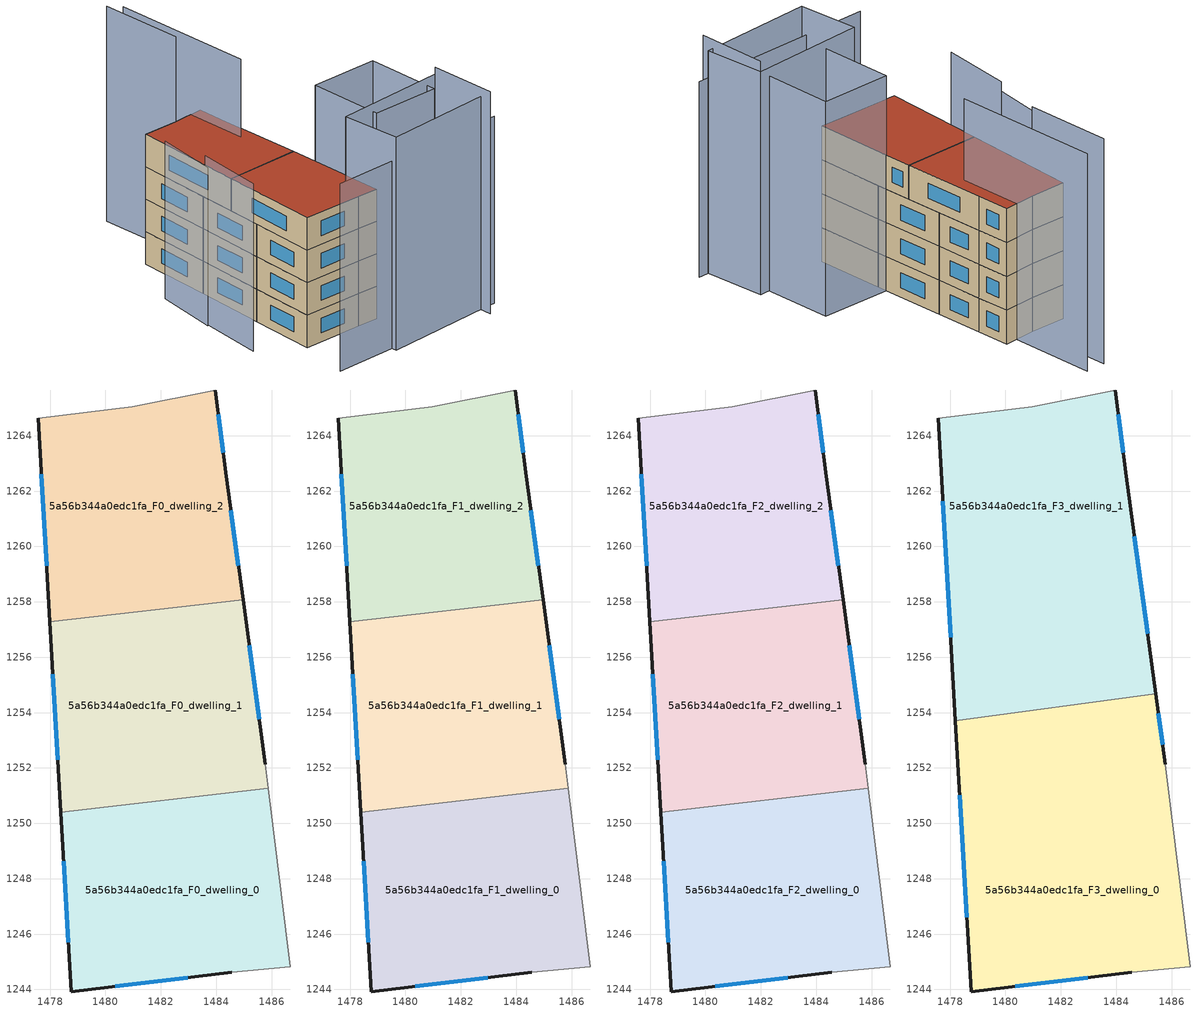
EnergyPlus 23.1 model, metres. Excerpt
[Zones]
5a56b344a0edc1fa_F0_dwelling_0
 floor ground (EU_floor_Construction): 1485.87,1251.26 1486.67,1244.82 1484.56,1244.62 1478.76,1243.92 1478.39,1250.41 z0
 wall outside (EU_wall_Construction): 1478.39,1250.41 1478.76,1243.92 1484.56,1244.62 z0:3
 wall to 5a56b344a0edc1fa_F0_dwelling_1 (EU_wall_Construction): 1485.87,1251.26 1478.39,1250.41 z0:3
 wall adiabatic (EU_wall_Construction): 1484.56,1244.62 1486.67,1244.82 1485.87,1251.26 z0:3
 window (EU_Window_Construction): 1478.49,1248.62 1478.66,1245.71 / 1480.36,1244.11 1482.97,1244.43 z0.83:2.17
5a56b344a0edc1fa_F0_dwelling_1
 floor ground (EU_floor_Construction): 1484.97,1258.07 1485.77,1252.12 1485.87,1251.26 1478.39,1250.41 1477.99,1257.28 z0
 wall outside (EU_wall_Construction): 1477.99,1257.28 1478.39,1250.41 / 1485.77,1252.12 1484.97,1258.07 z0:3
 wall to 5a56b344a0edc1fa_F0_dwelling_2 (EU_wall_Construction): 1484.97,1258.07 1477.99,1257.28 z0:3
 wall adiabatic (EU_wall_Construction): 1485.87,1251.26 1485.77,1252.12 z0:3
 window (EU_Window_Construction): 1478.1,1255.39 1478.28,1252.3 / 1485.55,1253.76 1485.19,1256.44 z0.83:2.17
5a56b344a0edc1fa_F0_dwelling_2
 floor ground (EU_floor_Construction): 1483.97,1265.63 1484.37,1262.53 1484.97,1258.07 1477.99,1257.28 1477.56,1264.64 1480.97,1265.04 z0
 wall outside (EU_wall_Construction): 1477.56,1264.64 1477.99,1257.28 / 1484.97,1258.07 1484.37,1262.53 1483.97,1265.63 z0:3
 wall adiabatic (EU_wall_Construction): 1483.97,1265.63 1480.97,1265.04 1477.56,1264.64 z0:3
 window (EU_Window_Construction): 1477.68,1262.61 1477.87,1259.31 / 1484.26,1263.39 1484.08,1264.78 / 1484.8,1259.3 1484.53,1261.31 z0.83:2.17
5a56b344a0edc1fa_F1_dwelling_0
 floor to 5a56b344a0edc1fa_F0_dwelling_0 (EU_floor_Construction): 1485.87,1251.26 1486.67,1244.82 1484.56,1244.62 1478.76,1243.92 1478.39,1250.41 z3
 wall outside (EU_wall_Construction): 1478.39,1250.41 1478.76,1243.92 1484.56,1244.62 z3:6
 wall to 5a56b344a0edc1fa_F1_dwelling_1 (EU_wall_Construction): 1485.87,1251.26 1478.39,1250.41 z3:6
 wall adiabatic (EU_wall_Construction): 1484.56,1244.62 1486.67,1244.82 1485.87,1251.26 z3:6
 window (EU_Window_Construction): 1478.49,1248.62 1478.66,1245.71 / 1480.36,1244.11 1482.97,1244.43 z3.83:5.17
5a56b344a0edc1fa_F1_dwelling_1
 floor to 5a56b344a0edc1fa_F0_dwelling_1 (EU_floor_Construction): 1484.97,1258.07 1485.77,1252.12 1485.87,1251.26 1478.39,1250.41 1477.99,1257.28 z3
 wall outside (EU_wall_Construction): 1477.99,1257.28 1478.39,1250.41 / 1485.77,1252.12 1484.97,1258.07 z3:6
 wall to 5a56b344a0edc1fa_F1_dwelling_2 (EU_wall_Construction): 1484.97,1258.07 1477.99,1257.28 z3:6
 wall adiabatic (EU_wall_Construction): 1485.87,1251.26 1485.77,1252.12 z3:6
 window (EU_Window_Construction): 1478.1,1255.39 1478.28,1252.3 / 1485.55,1253.76 1485.19,1256.44 z3.83:5.17
5a56b344a0edc1fa_F1_dwelling_2
 floor to 5a56b344a0edc1fa_F0_dwelling_2 (EU_floor_Construction): 1483.97,1265.63 1484.37,1262.53 1484.97,1258.07 1477.99,1257.28 1477.56,1264.64 1480.97,1265.04 z3
 wall outside (EU_wall_Construction): 1477.56,1264.64 1477.99,1257.28 / 1484.97,1258.07 1484.37,1262.53 1483.97,1265.63 z3:6
 wall adiabatic (EU_wall_Construction): 1483.97,1265.63 1480.97,1265.04 1477.56,1264.64 z3:6
 window (EU_Window_Construction): 1477.68,1262.61 1477.87,1259.31 / 1484.26,1263.39 1484.08,1264.78 / 1484.8,1259.3 1484.53,1261.31 z3.83:5.17
5a56b344a0edc1fa_F2_dwelling_0
 floor to 5a56b344a0edc1fa_F1_dwelling_0 (EU_floor_Construction): 1485.87,1251.26 1486.67,1244.82 1484.56,1244.62 1478.76,1243.92 1478.39,1250.41 z6
 wall outside (EU_wall_Construction): 1478.39,1250.41 1478.76,1243.92 1484.56,1244.62 z6:9
 wall to 5a56b344a0edc1fa_F2_dwelling_1 (EU_wall_Construction): 1485.87,1251.26 1478.39,1250.41 z6:9
 wall adiabatic (EU_wall_Construction): 1484.56,1244.62 1486.67,1244.82 1485.87,1251.26 z6:9
 window (EU_Window_Construction): 1478.49,1248.62 1478.66,1245.71 / 1480.36,1244.11 1482.97,1244.43 z6.83:8.17
5a56b344a0edc1fa_F2_dwelling_1
 floor to 5a56b344a0edc1fa_F1_dwelling_1 (EU_floor_Construction): 1484.97,1258.07 1485.77,1252.12 1485.87,1251.26 1478.39,1250.41 1477.99,1257.28 z6
 wall outside (EU_wall_Construction): 1477.99,1257.28 1478.39,1250.41 / 1485.77,1252.12 1484.97,1258.07 z6:9
 wall to 5a56b344a0edc1fa_F2_dwelling_2 (EU_wall_Construction): 1484.97,1258.07 1477.99,1257.28 z6:9
 wall adiabatic (EU_wall_Construction): 1485.87,1251.26 1485.77,1252.12 z6:9
 window (EU_Window_Construction): 1478.1,1255.39 1478.28,1252.3 / 1485.55,1253.76 1485.19,1256.44 z6.83:8.17
5a56b344a0edc1fa_F2_dwelling_2
 floor to 5a56b344a0edc1fa_F1_dwelling_2 (EU_floor_Construction): 1483.97,1265.63 1484.37,1262.53 1484.97,1258.07 1477.99,1257.28 1477.56,1264.64 1480.97,1265.04 z6
 wall outside (EU_wall_Construction): 1477.56,1264.64 1477.99,1257.28 / 1484.97,1258.07 1484.37,1262.53 1483.97,1265.63 z6:9
 wall adiabatic (EU_wall_Construction): 1483.97,1265.63 1480.97,1265.04 1477.56,1264.64 z6:9
 window (EU_Window_Construction): 1477.68,1262.61 1477.87,1259.31 / 1484.26,1263.39 1484.08,1264.78 / 1484.8,1259.3 1484.53,1261.31 z6.83:8.17
5a56b344a0edc1fa_F3_dwelling_0
 floor to 5a56b344a0edc1fa_F2_dwelling_0 (EU_floor_Construction): 1485.87,1251.26 1486.67,1244.82 1484.56,1244.62 1478.76,1243.92 1478.39,1250.41 z9
 floor to 5a56b344a0edc1fa_F2_dwelling_1 (EU_floor_Construction): 1485.42,1254.68 1485.77,1252.12 1485.87,1251.26 1478.39,1250.41 1478.2,1253.71 z9
 wall outside (EU_wall_Construction): 1478.19,1253.71 1478.76,1243.92 1484.56,1244.62 / 1485.77,1252.12 1485.42,1254.68 z9:12
 wall to 5a56b344a0edc1fa_F3_dwelling_1 (EU_wall_Construction): 1485.42,1254.68 1478.19,1253.71 z9:12
 wall adiabatic (EU_wall_Construction): 1484.56,1244.62 1486.67,1244.82 1485.77,1252.12 z9:12
 window (EU_Window_Construction): 1480.36,1244.11 1482.97,1244.43 / 1478.35,1251.01 1478.6,1246.61 / 1485.67,1252.83 1485.52,1253.98 z9.83:11.17
 roof outside (EU_roof_Construction): 1486.67,1244.82 1485.77,1252.12 1485.42,1254.68 1478.19,1253.71 1478.76,1243.92 1484.56,1244.62 z12
5a56b344a0edc1fa_F3_dwelling_1
 floor to 5a56b344a0edc1fa_F2_dwelling_1 (EU_floor_Construction): 1484.97,1258.07 1485.42,1254.68 1478.2,1253.71 1477.99,1257.28 z9
 floor to 5a56b344a0edc1fa_F2_dwelling_2 (EU_floor_Construction): 1483.97,1265.63 1484.37,1262.53 1484.97,1258.07 1477.99,1257.28 1477.56,1264.64 1480.97,1265.04 z9
 wall outside (EU_wall_Construction): 1477.56,1264.64 1478.19,1253.71 / 1485.42,1254.68 1484.37,1262.53 1483.97,1265.63 z9:12
 wall adiabatic (EU_wall_Construction): 1483.97,1265.63 1480.97,1265.04 1477.56,1264.64 z9:12
 window (EU_Window_Construction): 1477.74,1261.63 1478.02,1256.71 / 1484.26,1263.39 1484.08,1264.78 / 1485.13,1256.84 1484.66,1260.37 z9.83:11.17
 roof outside (EU_roof_Construction): 1485.42,1254.68 1484.37,1262.53 1483.97,1265.63 1480.97,1265.04 1477.56,1264.64 1478.19,1253.71 z12
shading: 1478.27,1238.76 1496.18,1241.26 z0:17.3; 1495.17,1241.11 1484.36,1239.12 / 1484.36,1239.12 1483.33,1244.7 / 1483.33,1244.7 1494.14,1246.7 / 1494.14,1246.7 1495.17,1241.11 z0:19.7; 1494.77,1239.93 1493.97,1246.42 z0:20.5; 1486.66,1244.82 1485.77,1252.13 / 1485.77,1252.13 1492.38,1252.94 / 1492.38,1252.94 1493.28,1245.63 / 1493.28,1245.63 1486.66,1244.82 z0:19; 1474.76,1252.73 1474.76,1246.12 z0:15.5; 1474.9,1258.42 1474.66,1252.23 z0:14.6; 1481.77,1273.34 1483.56,1259.51 z0:19.2; 1480.97,1265.04 1479.89,1273.09 z0:19.9
[Building]
EU S2 Campaign: North Axis=0; Terrain=City; Solar Distribution=FullExterior
[Site:Location]
Lyon-Bron: Latitude=45.75; Longitude=5; Time Zone=1; Elevation=198
[SizingPeriod:WeatherFileDays]
AnnualSizingPeriod: Begin Month=1; Begin Day of Month=1; End Month=12; End Day of Month=31; Day of Week for Start Day=Monday; Use Weather File Daylight Saving Period=No; Use Weather File Rain and Snow Indicators=No
[MATERIAL]
EU_InternalMass_Material: Roughness=MediumRough; Thickness=0.1; Conductivity=1; Density=1800; Specific Heat=900; Thermal Absorptance=0.9; Solar Absorptance=0.7; Visible Absorptance=0.7
[MATERIAL:NOMASS] Roughness=MediumRough; Thermal Absorptance=0.9; Solar Absorptance=0.7; Visible Absorptance=0.7
Name | Thermal Resistance
EU_wall_NoMass | 0.87146
EU_roof_NoMass | 0.842276
EU_floor_NoMass | 0.496999
[WINDOWMATERIAL:SIMPLEGLAZINGSYSTEM]
EU_Window_SimpleGlazing: UFactor=2.2525; Solar Heat Gain Coefficient=0.76; Visible Transmittance=0.76
[CONSTRUCTION]
EU_wall_Construction: EU_wall_NoMass
EU_roof_Construction: EU_roof_NoMass
EU_floor_Construction: EU_floor_NoMass
EU_Window_Construction: EU_Window_SimpleGlazing
EU_InternalMass_Construction: EU_InternalMass_Material
[ZONE] Type=1; Multiplier=1; Ceiling Height=autocalculate; Floor Area=autocalculate; Part of Total Floor Area=Yes
Name | Volume
5a56b344a0edc1fa_F0_dwelling_0; 5a56b344a0edc1fa_F1_dwelling_0; 5a56b344a0edc1fa_F2_dwelling_0 | 150.251
5a56b344a0edc1fa_F3_dwelling_0 | 225.385
5a56b344a0edc1fa_F0_dwelling_1; 5a56b344a0edc1fa_F1_dwelling_1; 5a56b344a0edc1fa_F2_dwelling_1 | 150.253
5a56b344a0edc1fa_F3_dwelling_1 | 225.393
5a56b344a0edc1fa_F0_dwelling_2; 5a56b344a0edc1fa_F1_dwelling_2; 5a56b344a0edc1fa_F2_dwelling_2 | 150.256
[INTERNALMASS] Construction=EU_InternalMass_Construction
Name | Zone or ZoneList | Surface Area
5a56b344a0edc1fa_F0_dwelling_0_EU_InternalMass | 5a56b344a0edc1fa_F0_dwelling_0 | 50.0835
5a56b344a0edc1fa_F0_dwelling_1_EU_InternalMass | 5a56b344a0edc1fa_F0_dwelling_1 | 50.0846
5a56b344a0edc1fa_F0_dwelling_2_EU_InternalMass | 5a56b344a0edc1fa_F0_dwelling_2 | 50.0854
5a56b344a0edc1fa_F1_dwelling_0_EU_InternalMass | 5a56b344a0edc1fa_F1_dwelling_0 | 50.0835
5a56b344a0edc1fa_F1_dwelling_1_EU_InternalMass | 5a56b344a0edc1fa_F1_dwelling_1 | 50.0846
5a56b344a0edc1fa_F1_dwelling_2_EU_InternalMass | 5a56b344a0edc1fa_F1_dwelling_2 | 50.0854
5a56b344a0edc1fa_F2_dwelling_0_EU_InternalMass | 5a56b344a0edc1fa_F2_dwelling_0 | 50.0835
5a56b344a0edc1fa_F2_dwelling_1_EU_InternalMass | 5a56b344a0edc1fa_F2_dwelling_1 | 50.0846
5a56b344a0edc1fa_F2_dwelling_2_EU_InternalMass | 5a56b344a0edc1fa_F2_dwelling_2 | 50.0854
5a56b344a0edc1fa_F3_dwelling_0_EU_InternalMass | 5a56b344a0edc1fa_F3_dwelling_0 | 75.1286
5a56b344a0edc1fa_F3_dwelling_1_EU_InternalMass | 5a56b344a0edc1fa_F3_dwelling_1 | 75.1307
[OTHEREQUIPMENT] Fuel Type=Electricity; Design Level Calculation Method=Watts/Area; Power per Zone Floor Area=1; Fraction Latent=0; Fraction Radiant=0; Fraction Lost=0; Carbon Dioxide Generation Rate=0; EndUse Subcategory=EU_Step8_InternalGains
Name | Zone or ZoneList or Space or SpaceList | Schedule
EU_Step8_InternalGain_5a56b344a0edc1fa_F0_dwelling_0_f000 | 5a56b344a0edc1fa_F0_dwelling_0 | EU_Step8_GainSchedule_5a56b344a0edc1fa_F0_dwelling_0_f000
EU_Step8_InternalGain_5a56b344a0edc1fa_F0_dwelling_1_f000 | 5a56b344a0edc1fa_F0_dwelling_1 | EU_Step8_GainSchedule_5a56b344a0edc1fa_F0_dwelling_1_f000
EU_Step8_InternalGain_5a56b344a0edc1fa_F0_dwelling_2_f000 | 5a56b344a0edc1fa_F0_dwelling_2 | EU_Step8_GainSchedule_5a56b344a0edc1fa_F0_dwelling_2_f000
EU_Step8_InternalGain_5a56b344a0edc1fa_F1_dwelling_0_f000 | 5a56b344a0edc1fa_F1_dwelling_0 | EU_Step8_GainSchedule_5a56b344a0edc1fa_F1_dwelling_0_f000
EU_Step8_InternalGain_5a56b344a0edc1fa_F1_dwelling_1_f000 | 5a56b344a0edc1fa_F1_dwelling_1 | EU_Step8_GainSchedule_5a56b344a0edc1fa_F1_dwelling_1_f000
EU_Step8_InternalGain_5a56b344a0edc1fa_F1_dwelling_2_f000 | 5a56b344a0edc1fa_F1_dwelling_2 | EU_Step8_GainSchedule_5a56b344a0edc1fa_F1_dwelling_2_f000
EU_Step8_InternalGain_5a56b344a0edc1fa_F2_dwelling_0_f000 | 5a56b344a0edc1fa_F2_dwelling_0 | EU_Step8_GainSchedule_5a56b344a0edc1fa_F2_dwelling_0_f000
EU_Step8_InternalGain_5a56b344a0edc1fa_F2_dwelling_1_f000 | 5a56b344a0edc1fa_F2_dwelling_1 | EU_Step8_GainSchedule_5a56b344a0edc1fa_F2_dwelling_1_f000
EU_Step8_InternalGain_5a56b344a0edc1fa_F2_dwelling_2_f000 | 5a56b344a0edc1fa_F2_dwelling_2 | EU_Step8_GainSchedule_5a56b344a0edc1fa_F2_dwelling_2_f000
EU_Step8_InternalGain_5a56b344a0edc1fa_F3_dwelling_0_f000 | 5a56b344a0edc1fa_F3_dwelling_0 | EU_Step8_GainSchedule_5a56b344a0edc1fa_F3_dwelling_0_f000
EU_Step8_InternalGain_5a56b344a0edc1fa_F3_dwelling_1_f000 | 5a56b344a0edc1fa_F3_dwelling_1 | EU_Step8_GainSchedule_5a56b344a0edc1fa_F3_dwelling_1_f000
[ZONEVENTILATION:DESIGNFLOWRATE] Schedule=EU_AlwaysOn; Design Flow Rate Calculation Method=AirChanges/Hour; Air Changes per Hour=0.425; Ventilation Type=Natural; Fan Pressure Rise=0; Fan Total Efficiency=1; Constant Term Coefficient=1; Temperature Term Coefficient=0; Velocity Term Coefficient=0; Velocity Squared Term Coefficient=0; Minimum Indoor Temperature=-100; Maximum Indoor Temperature=100; Delta Temperature=-100; Minimum Outdoor Temperature=-100; Maximum Outdoor Temperature=100; Maximum Wind Speed=40
Name | Zone or ZoneList or Space or SpaceList
EU_ConstantAir_5a56b344a0edc1fa_F0_dwelling_0 | 5a56b344a0edc1fa_F0_dwelling_0
EU_ConstantAir_5a56b344a0edc1fa_F0_dwelling_1 | 5a56b344a0edc1fa_F0_dwelling_1
EU_ConstantAir_5a56b344a0edc1fa_F0_dwelling_2 | 5a56b344a0edc1fa_F0_dwelling_2
EU_ConstantAir_5a56b344a0edc1fa_F1_dwelling_0 | 5a56b344a0edc1fa_F1_dwelling_0
EU_ConstantAir_5a56b344a0edc1fa_F1_dwelling_1 | 5a56b344a0edc1fa_F1_dwelling_1
EU_ConstantAir_5a56b344a0edc1fa_F1_dwelling_2 | 5a56b344a0edc1fa_F1_dwelling_2
EU_ConstantAir_5a56b344a0edc1fa_F2_dwelling_0 | 5a56b344a0edc1fa_F2_dwelling_0
EU_ConstantAir_5a56b344a0edc1fa_F2_dwelling_1 | 5a56b344a0edc1fa_F2_dwelling_1
EU_ConstantAir_5a56b344a0edc1fa_F2_dwelling_2 | 5a56b344a0edc1fa_F2_dwelling_2
EU_ConstantAir_5a56b344a0edc1fa_F3_dwelling_0 | 5a56b344a0edc1fa_F3_dwelling_0
EU_ConstantAir_5a56b344a0edc1fa_F3_dwelling_1 | 5a56b344a0edc1fa_F3_dwelling_1
[HVACTEMPLATE:THERMOSTAT] Constant Heating Setpoint=20; Constant Cooling Setpoint=50
EU_HeatOnly_5a56b344a0edc1fa_F0_dwelling_0; EU_HeatOnly_5a56b344a0edc1fa_F0_dwelling_1; EU_HeatOnly_5a56b344a0edc1fa_F0_dwelling_2; EU_HeatOnly_5a56b344a0edc1fa_F1_dwelling_0; EU_HeatOnly_5a56b344a0edc1fa_F1_dwelling_1; EU_HeatOnly_5a56b344a0edc1fa_F1_dwelling_2; EU_HeatOnly_5a56b344a0edc1fa_F2_dwelling_0; EU_HeatOnly_5a56b344a0edc1fa_F2_dwelling_1; EU_HeatOnly_5a56b344a0edc1fa_F2_dwelling_2; EU_HeatOnly_5a56b344a0edc1fa_F3_dwelling_0; EU_HeatOnly_5a56b344a0edc1fa_F3_dwelling_1
[HVACTEMPLATE:ZONE:IDEALLOADSAIRSYSTEM] System Availability Schedule=EU_AlwaysOn; Maximum Heating Supply Air Temperature=50; Minimum Cooling Supply Air Temperature=13; Maximum Heating Supply Air Humidity Ratio=0.0156; Minimum Cooling Supply Air Humidity Ratio=0.0077; Heating Limit=NoLimit; Cooling Limit=NoLimit; Heating Availability Schedule=EU_AlwaysOn; Cooling Availability Schedule=EU_CoolingOff; Dehumidification Control Type=ConstantSensibleHeatRatio; Cooling Sensible Heat Ratio=0.7; Dehumidification Setpoint=60; Humidification Control Type=None; Humidification Setpoint=30; Outdoor Air Method=None; Outdoor Air Flow Rate per Person=0.00944; Outdoor Air Flow Rate per Zone Floor Area=0; Outdoor Air Flow Rate per Zone=0; Demand Controlled Ventilation Type=None; Outdoor Air Economizer Type=NoEconomizer; Heat Recovery Type=None; Sensible Heat Recovery Effectiveness=0.7; Latent Heat Recovery Effectiveness=0.65
Name | Template Thermostat
5a56b344a0edc1fa_F0_dwelling_0 | EU_HeatOnly_5a56b344a0edc1fa_F0_dwelling_0
5a56b344a0edc1fa_F0_dwelling_1 | EU_HeatOnly_5a56b344a0edc1fa_F0_dwelling_1
5a56b344a0edc1fa_F0_dwelling_2 | EU_HeatOnly_5a56b344a0edc1fa_F0_dwelling_2
5a56b344a0edc1fa_F1_dwelling_0 | EU_HeatOnly_5a56b344a0edc1fa_F1_dwelling_0
5a56b344a0edc1fa_F1_dwelling_1 | EU_HeatOnly_5a56b344a0edc1fa_F1_dwelling_1
5a56b344a0edc1fa_F1_dwelling_2 | EU_HeatOnly_5a56b344a0edc1fa_F1_dwelling_2
5a56b344a0edc1fa_F2_dwelling_0 | EU_HeatOnly_5a56b344a0edc1fa_F2_dwelling_0
5a56b344a0edc1fa_F2_dwelling_1 | EU_HeatOnly_5a56b344a0edc1fa_F2_dwelling_1
5a56b344a0edc1fa_F2_dwelling_2 | EU_HeatOnly_5a56b344a0edc1fa_F2_dwelling_2
5a56b344a0edc1fa_F3_dwelling_0 | EU_HeatOnly_5a56b344a0edc1fa_F3_dwelling_0
5a56b344a0edc1fa_F3_dwelling_1 | EU_HeatOnly_5a56b344a0edc1fa_F3_dwelling_1
[SIZING:ZONE] Zone Cooling Design Supply Air Temperature Input Method=SupplyAirTemperature; Zone Cooling Design Supply Air Temperature=13; Zone Heating Design Supply Air Temperature Input Method=SupplyAirTemperature; Zone Heating Design Supply Air Temperature=50; Zone Cooling Design Supply Air Humidity Ratio=0.008; Zone Heating Design Supply Air Humidity Ratio=0.008; Cooling Design Air Flow Method=DesignDay; Cooling Design Air Flow Rate=0; Cooling Minimum Air Flow per Zone Floor Area=0.000762; Cooling Minimum Air Flow=0; Cooling Minimum Air Flow Fraction=0.2; Heating Design Air Flow Method=DesignDay; Heating Design Air Flow Rate=0; Heating Maximum Air Flow per Zone Floor Area=0.002032; Heating Maximum Air Flow=0.141576; Heating Maximum Air Flow Fraction=0.3; Account for Dedicated Outdoor Air System=No; Dedicated Outdoor Air System Control Strategy=NeutralSupplyAir; Dedicated Outdoor Air Low Setpoint Temperature for Design=autosize; Dedicated Outdoor Air High Setpoint Temperature for Design=autosize; Zone Load Sizing Method=Sensible Load Only No Latent Load; Zone Latent Cooling Design Supply Air Humidity Ratio Input Method=HumidityRatioDifference; Zone Cooling Design Supply Air Humidity Ratio Difference=0.005; Zone Latent Heating Design Supply Air Humidity Ratio Input Method=HumidityRatioDifference; Zone Humidification Design Supply Air Humidity Ratio Difference=0.005
5a56b344a0edc1fa_F0_dwelling_0; 5a56b344a0edc1fa_F0_dwelling_1; 5a56b344a0edc1fa_F0_dwelling_2; 5a56b344a0edc1fa_F1_dwelling_0; 5a56b344a0edc1fa_F1_dwelling_1; 5a56b344a0edc1fa_F1_dwelling_2; 5a56b344a0edc1fa_F2_dwelling_0; 5a56b344a0edc1fa_F2_dwelling_1; 5a56b344a0edc1fa_F2_dwelling_2; 5a56b344a0edc1fa_F3_dwelling_0; 5a56b344a0edc1fa_F3_dwelling_1
[SCHEDULE:CONSTANT]
Name | Hourly Value
EU_AlwaysOn | 1
EU_CoolingOff | 0
[SCHEDULE:FILE] Column Number=1; Rows to Skip at Top=0; Number of Hours of Data=8760; Column Separator=Comma; Interpolate to Timestep=No; Minutes per Item=60; Adjust Schedule for Daylight Savings=Yes
Name | File
EU_Step8_GainSchedule_5a56b344a0edc1fa_F0_dwelling_0_f000 | ../../schedules/5a56b344a0edc1fa/5a56b344a0edc1fa_F0_dwelling_0_f000_gain.csv
EU_Step8_GainSchedule_5a56b344a0edc1fa_F0_dwelling_1_f000 | ../../schedules/5a56b344a0edc1fa/5a56b344a0edc1fa_F0_dwelling_1_f000_gain.csv
EU_Step8_GainSchedule_5a56b344a0edc1fa_F0_dwelling_2_f000 | ../../schedules/5a56b344a0edc1fa/5a56b344a0edc1fa_F0_dwelling_2_f000_gain.csv
EU_Step8_GainSchedule_5a56b344a0edc1fa_F1_dwelling_0_f000 | ../../schedules/5a56b344a0edc1fa/5a56b344a0edc1fa_F1_dwelling_0_f000_gain.csv
EU_Step8_GainSchedule_5a56b344a0edc1fa_F1_dwelling_1_f000 | ../../schedules/5a56b344a0edc1fa/5a56b344a0edc1fa_F1_dwelling_1_f000_gain.csv
EU_Step8_GainSchedule_5a56b344a0edc1fa_F1_dwelling_2_f000 | ../../schedules/5a56b344a0edc1fa/5a56b344a0edc1fa_F1_dwelling_2_f000_gain.csv
EU_Step8_GainSchedule_5a56b344a0edc1fa_F2_dwelling_0_f000 | ../../schedules/5a56b344a0edc1fa/5a56b344a0edc1fa_F2_dwelling_0_f000_gain.csv
EU_Step8_GainSchedule_5a56b344a0edc1fa_F2_dwelling_1_f000 | ../../schedules/5a56b344a0edc1fa/5a56b344a0edc1fa_F2_dwelling_1_f000_gain.csv
EU_Step8_GainSchedule_5a56b344a0edc1fa_F2_dwelling_2_f000 | ../../schedules/5a56b344a0edc1fa/5a56b344a0edc1fa_F2_dwelling_2_f000_gain.csv
EU_Step8_GainSchedule_5a56b344a0edc1fa_F3_dwelling_0_f000 | ../../schedules/5a56b344a0edc1fa/5a56b344a0edc1fa_F3_dwelling_0_f000_gain.csv
EU_Step8_GainSchedule_5a56b344a0edc1fa_F3_dwelling_1_f000 | ../../schedules/5a56b344a0edc1fa/5a56b344a0edc1fa_F3_dwelling_1_f000_gain.csv
